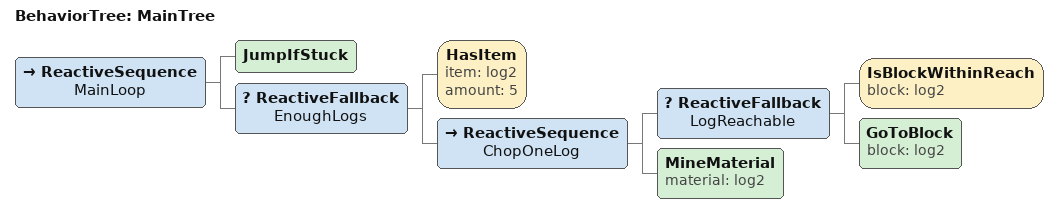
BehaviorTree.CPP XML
<?xml version="1.0" encoding="UTF-8"?>
<root BTCPP_format="4" main_tree_to_execute="MainTree">
  <BehaviorTree ID="MainTree">
    <ReactiveSequence name="MainLoop">
      <JumpIfStuck/>
      <ReactiveFallback name="EnoughLogs">
        <HasItem item="log2" amount="5"/>
        <ReactiveSequence name="ChopOneLog">
          <ReactiveFallback name="LogReachable">
            <IsBlockWithinReach block="log2"/>
            <GoToBlock block="log2"/>
          </ReactiveFallback>
          <MineMaterial material="log2"/>
        </ReactiveSequence>
      </ReactiveFallback>
    </ReactiveSequence>
  </BehaviorTree>
</root>
